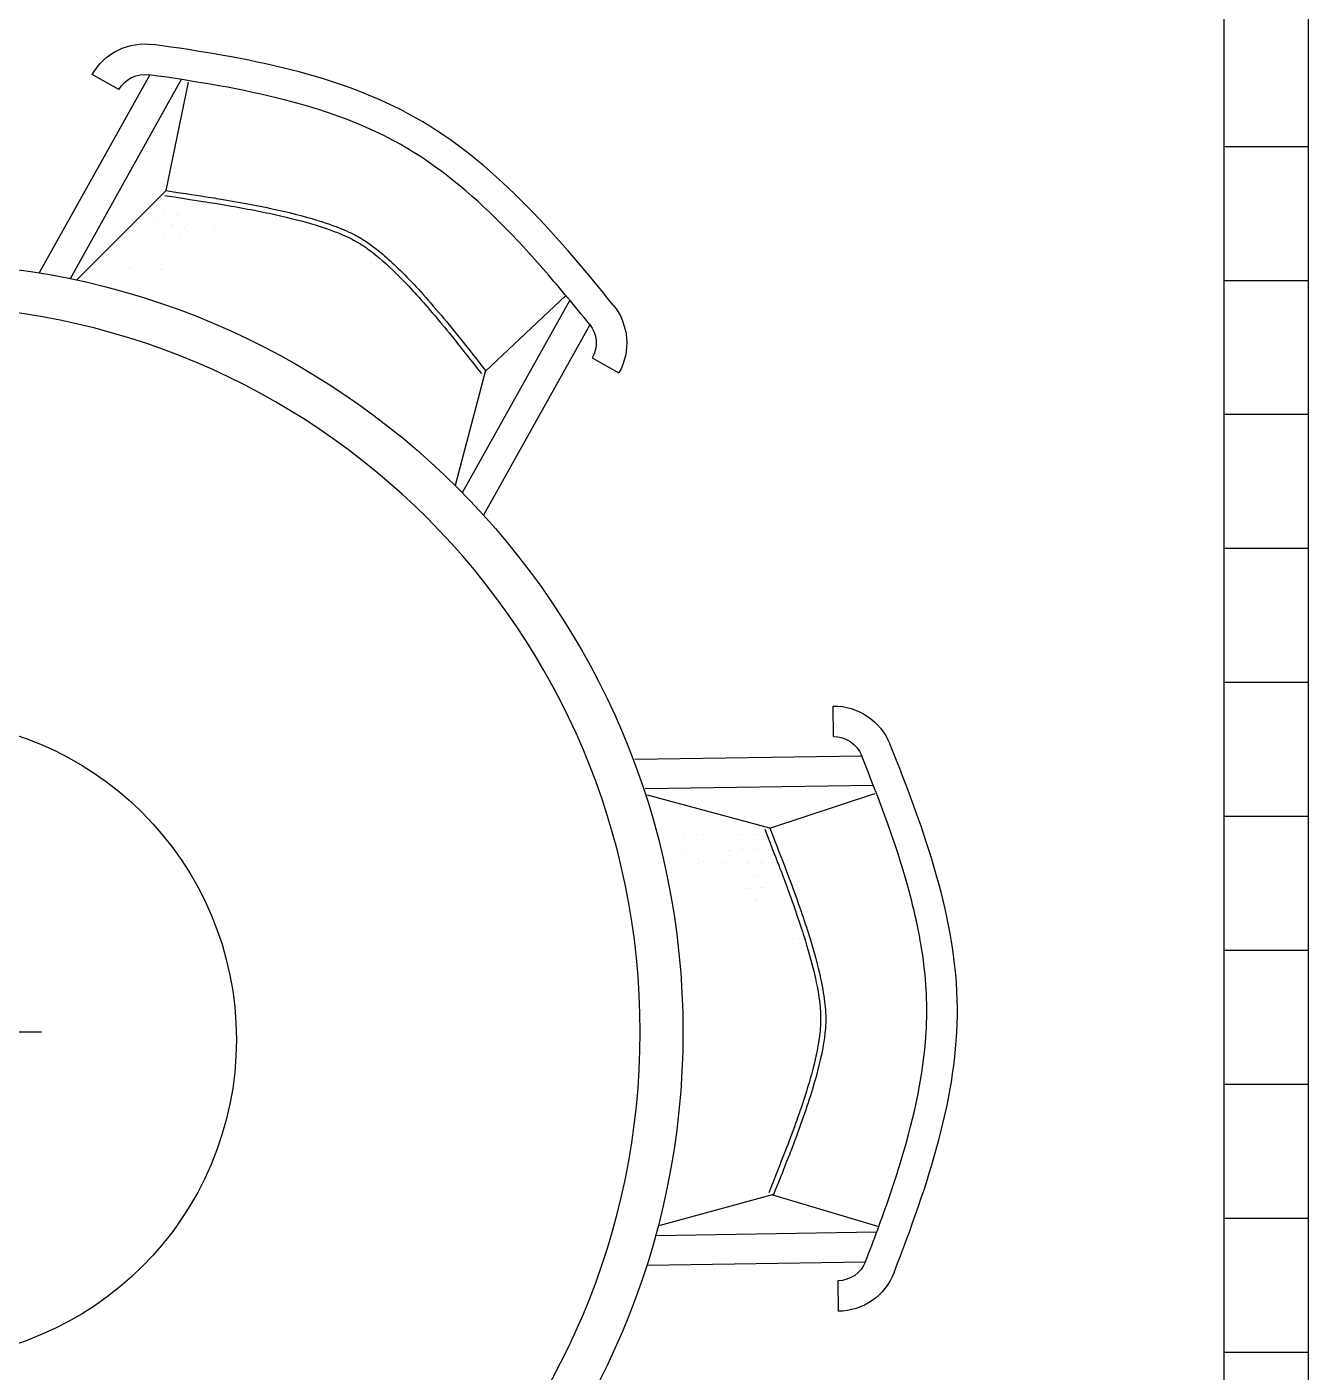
# Model space of a CAD drawing. Extents: x 3694 to 117786, y 20013 to 108631.
# Drawn here: x 69592 to 71110, y 37918 to 39512 of the extents above; entities that cross this region are included whole.
import ezdxf

# ---------------------------------------------------------------- set-up
doc = ezdxf.new("R2010")
doc.units = 0
doc.header["$LTSCALE"] = 1000
doc.header["$MEASUREMENT"] = 0
doc.layers.add('家具', color=253, linetype='Continuous')
doc.layers.add('铺地', color=251, linetype='Continuous')
doc.layers.add('陈设', color=31, linetype='Continuous', lineweight=5)

# ---------------------------------------------------------------- blocks, each defined once
blk = doc.blocks.new('33')
at = {"layer": '家具', "color": 8, "linetype": 'Continuous'}
for p, q in [((-241589.4, 84674.5, 0), (-241589.4, 84674.5, 0)), ((-241556.8, 84546.4, 0), (-241583.3, 84674.9, 0)), ((-241572.6, 84675.3, 0), (-241572.6, 84675.3, 0)), ((-241683.4, 84656.7, 0), (-241683.4, 84656.7, 0)), ((-241666.5, 84657.5, 0), (-241666.5, 84657.5, 0)), ((-241649.6, 84658.3, 0), (-241649.6, 84658.3, 0)), ((-241632.7, 84659, 0), (-241632.7, 84659, 0)), ((-241615.8, 84659.8, 0), (-241615.8, 84659.8, 0)), ((-241599, 84660.5, 0), (-241599, 84660.5, 0)), ((-241582.1, 84661.3, 0), (-241582.1, 84661.3, 0)), ((-241726.7, 84641.3, 0), (-241726.7, 84641.3, 0)), ((-241709.8, 84642, 0), (-241709.8, 84642, 0)), ((-241692.9, 84642.8, 0), (-241692.9, 84642.8, 0)), ((-241676, 84643.5, 0), (-241676, 84643.5, 0)), ((-241659.1, 84644.3, 0), (-241659.1, 84644.3, 0)), ((-241642.2, 84645.1, 0), (-241642.2, 84645.1, 0)), ((-241625.4, 84645.8, 0), (-241625.4, 84645.8, 0)), ((-241608.5, 84646.6, 0), (-241608.5, 84646.6, 0)), ((-241591.6, 84647.3, 0), (-241591.6, 84647.3, 0)), ((-241769.9, 84625.8, 0), (-241769.9, 84625.8, 0)), ((-241753.1, 84626.5, 0), (-241753.1, 84626.5, 0)), ((-241736.2, 84627.3, 0), (-241736.2, 84627.3, 0)), ((-241719.3, 84628.1, 0), (-241719.3, 84628.1, 0)), ((-241702.4, 84628.8, 0), (-241702.4, 84628.8, 0)), ((-241685.5, 84629.6, 0), (-241685.5, 84629.6, 0)), ((-241668.6, 84630.3, 0), (-241668.6, 84630.3, 0)), ((-241651.8, 84631.1, 0), (-241651.8, 84631.1, 0)), ((-241634.9, 84631.9, 0), (-241634.9, 84631.9, 0)), ((-241618, 84632.6, 0), (-241618, 84632.6, 0)), ((-241601.1, 84633.4, 0), (-241601.1, 84633.4, 0)), ((-241584.2, 84634.1, 0), (-241584.2, 84634.1, 0)), ((-241813.2, 84610.3, 0), (-241813.2, 84610.3, 0)), ((-241796.3, 84611.1, 0), (-241796.3, 84611.1, 0)), ((-241779.5, 84611.8, 0), (-241779.5, 84611.8, 0)), ((-241762.6, 84612.6, 0), (-241762.6, 84612.6, 0)), ((-241745.7, 84613.3, 0), (-241745.7, 84613.3, 0)), ((-241728.8, 84614.1, 0), (-241728.8, 84614.1, 0)), ((-241711.9, 84614.9, 0), (-241711.9, 84614.9, 0)), ((-241695.1, 84615.6, 0), (-241695.1, 84615.6, 0)), ((-241678.2, 84616.4, 0), (-241678.2, 84616.4, 0)), ((-241661.3, 84617.1, 0), (-241661.3, 84617.1, 0)), ((-241644.4, 84617.9, 0), (-241644.4, 84617.9, 0)), ((-241610.6, 84619.4, 0), (-241610.6, 84619.4, 0)), ((-241593.8, 84620.2, 0), (-241593.8, 84620.2, 0)), ((-241839.6, 84595.6, 0), (-241839.6, 84595.6, 0)), ((-241822.7, 84596.3, 0), (-241822.7, 84596.3, 0)), ((-241805.9, 84597.1, 0), (-241805.9, 84597.1, 0)), ((-241789, 84597.9, 0), (-241789, 84597.9, 0)), ((-241772.1, 84598.6, 0), (-241772.1, 84598.6, 0)), ((-241755.2, 84599.4, 0), (-241755.2, 84599.4, 0)), ((-241738.3, 84600.1, 0), (-241738.3, 84600.1, 0)), ((-241721.5, 84600.9, 0), (-241721.5, 84600.9, 0)), ((-241635.6, 84602, 0), (-241635.6, 84602, 0)), ((-241615, 84598.8, 0), (-241615, 84598.8, 0)), ((-241598.1, 84599.5, 0), (-241598.1, 84599.5, 0)), ((-241581.2, 84600.3, 0), (-241581.2, 84600.3, 0)), ((-241581.2, 84600.3, 0), (-241581.2, 84600.3, 0)), ((-241866, 84580.9, 0), (-241866, 84580.9, 0)), ((-241849.2, 84581.6, 0), (-241849.2, 84581.6, 0)), ((-241832.3, 84582.4, 0), (-241832.3, 84582.4, 0)), ((-241815.4, 84583.1, 0), (-241815.4, 84583.1, 0)), ((-241798.5, 84583.9, 0), (-241798.5, 84583.9, 0)), ((-241781.6, 84584.7, 0), (-241781.6, 84584.7, 0)), ((-241764.7, 84585.4, 0), (-241764.7, 84585.4, 0)), ((-241671.5, 84573.4, 0), (-241671.5, 84573.4, 0)), ((-241662, 84587.3, 0), (-241662, 84587.3, 0)), ((-241645.1, 84588.1, 0), (-241645.1, 84588.1, 0)), ((-241639.9, 84581.4, 0), (-241639.9, 84581.4, 0)), ((-241607.6, 84585.6, 0), (-241607.6, 84585.6, 0)), ((-241590.7, 84586.3, 0), (-241590.7, 84586.3, 0)), ((-241583.4, 84573.1, 0), (-241583.4, 84573.1, 0)), ((-241583.4, 84573.1, 0), (-241583.4, 84573.1, 0)), ((-241573.8, 84587.1, 0), (-241573.8, 84587.1, 0)), ((-241573.8, 84587.1, 0), (-241573.8, 84587.1, 0)), ((-241566.5, 84573.9, 0), (-241566.5, 84573.9, 0)), ((-241566.5, 84573.9, 0), (-241566.5, 84573.9, 0)), ((-241875.6, 84566.9, 0), (-241875.6, 84566.9, 0)), ((-241858.7, 84567.7, 0), (-241858.7, 84567.7, 0)), ((-241841.8, 84568.4, 0), (-241841.8, 84568.4, 0)), ((-241824.9, 84569.2, 0), (-241824.9, 84569.2, 0)), ((-241808, 84569.9, 0), (-241808, 84569.9, 0)), ((-241791.1, 84570.7, 0), (-241791.1, 84570.7, 0)), ((-241666.3, 84566.7, 0), (-241666.3, 84566.7, 0)), ((-241649.4, 84567.4, 0), (-241649.4, 84567.4, 0)), ((-241632.5, 84568.2, 0), (-241632.5, 84568.2, 0)), ((-241600.2, 84572.4, 0), (-241600.2, 84572.4, 0)), ((-241592.9, 84559.2, 0), (-241592.9, 84559.2, 0)), ((-241592.9, 84559.2, 0), (-241592.9, 84559.2, 0)), ((-241576, 84559.9, 0), (-241576, 84559.9, 0)), ((-241576, 84559.9, 0), (-241576, 84559.9, 0)), ((-241902, 84552.2, 0), (-241902, 84552.2, 0)), ((-241885.1, 84552.9, 0), (-241885.1, 84552.9, 0)), ((-241868.2, 84553.7, 0), (-241868.2, 84553.7, 0)), ((-241851.3, 84554.5, 0), (-241851.3, 84554.5, 0)), ((-241844, 84541.3, 0), (-241844, 84541.3, 0)), ((-241834.4, 84555.2, 0), (-241834.4, 84555.2, 0)), ((-241817.6, 84556, 0), (-241817.6, 84556, 0)), ((-241692.7, 84551.9, 0), (-241692.7, 84551.9, 0)), ((-241675.8, 84552.7, 0), (-241675.8, 84552.7, 0)), ((-241658.9, 84553.5, 0), (-241658.9, 84553.5, 0)), ((-241642, 84554.2, 0), (-241642, 84554.2, 0)), ((-241634.7, 84541, 0), (-241634.7, 84541, 0)), ((-241625.2, 84555, 0), (-241625.2, 84555, 0)), ((-241617.8, 84541.8, 0), (-241617.8, 84541.8, 0)), ((-241585.5, 84546, 0), (-241585.5, 84546, 0)), ((-241585.5, 84546, 0), (-241585.5, 84546, 0)), ((-241568.6, 84546.7, 0), (-241568.6, 84546.7, 0)), ((-241568.6, 84546.7, 0), (-241568.6, 84546.7, 0)), ((-241545.1, 84541.4, 0), (-241545.1, 84541.4, 0)), ((-241911.5, 84538.2, 0), (-241911.5, 84538.2, 0)), ((-241904.1, 84525, 0), (-241904.1, 84525, 0)), ((-241894.6, 84539, 0), (-241894.6, 84539, 0)), ((-241887.2, 84525.8, 0), (-241887.2, 84525.8, 0)), ((-241877.7, 84539.7, 0), (-241877.7, 84539.7, 0)), ((-241870.4, 84526.5, 0), (-241870.4, 84526.5, 0)), ((-241860.8, 84540.5, 0), (-241860.8, 84540.5, 0)), ((-241700.1, 84531.5, 0), (-241700.1, 84531.5, 0)), ((-241694.9, 84524.8, 0), (-241694.9, 84524.8, 0)), ((-241685.3, 84538.7, 0), (-241685.3, 84538.7, 0)), ((-241668.5, 84539.5, 0), (-241668.5, 84539.5, 0)), ((-241651.6, 84540.3, 0), (-241651.6, 84540.3, 0)), ((-241627.3, 84527.8, 0), (-241627.3, 84527.8, 0)), ((-241610.4, 84528.6, 0), (-241610.4, 84528.6, 0)), ((-241595, 84532, 0), (-241595, 84532, 0)), ((-241593.6, 84529.3, 0), (-241593.6, 84529.3, 0)), ((-241578.2, 84532.8, 0), (-241578.2, 84532.8, 0)), ((-241578.2, 84532.8, 0), (-241578.2, 84532.8, 0)), ((-241561.3, 84533.5, 0), (-241561.3, 84533.5, 0)), ((-241561.3, 84533.5, 0), (-241561.3, 84533.5, 0)), ((-241554.6, 84527.4, 0), (-241554.6, 84527.4, 0)), ((-241554.6, 84527.4, 0), (-241554.6, 84527.4, 0)), ((-241553.1, 84524.8, 0), (-241553.1, 84524.8, 0)), ((-241537.7, 84528.2, 0), (-241537.7, 84528.2, 0)), ((-241537.7, 84528.2, 0), (-241537.7, 84528.2, 0)), ((-241947.4, 84509.5, 0), (-241947.4, 84509.5, 0)), ((-241930.5, 84510.3, 0), (-241930.5, 84510.3, 0)), ((-241921, 84524.3, 0), (-241921, 84524.3, 0)), ((-241913.6, 84511.1, 0), (-241913.6, 84511.1, 0)), ((-241896.8, 84511.8, 0), (-241896.8, 84511.8, 0)), ((-241879.9, 84512.6, 0), (-241879.9, 84512.6, 0)), ((-241726.5, 84516.8, 0), (-241726.5, 84516.8, 0)), ((-241692.7, 84518.3, 0), (-241692.7, 84518.3, 0)), ((-241687.5, 84511.6, 0), (-241687.5, 84511.6, 0)), ((-241670.6, 84512.3, 0), (-241670.6, 84512.3, 0)), ((-241653.7, 84513.1, 0), (-241653.7, 84513.1, 0)), ((-241636.9, 84513.9, 0), (-241636.9, 84513.9, 0)), ((-241620, 84514.6, 0), (-241620, 84514.6, 0)), ((-241604.6, 84518, 0), (-241604.6, 84518, 0)), ((-241603.1, 84515.4, 0), (-241603.1, 84515.4, 0)), ((-241587.7, 84518.8, 0), (-241587.7, 84518.8, 0)), ((-241586.2, 84516.1, 0), (-241586.2, 84516.1, 0)), ((-241570.8, 84519.6, 0), (-241570.8, 84519.6, 0)), ((-241570.8, 84519.6, 0), (-241570.8, 84519.6, 0)), ((-241569.3, 84516.9, 0), (-241569.3, 84516.9, 0)), ((-241553.9, 84520.3, 0), (-241553.9, 84520.3, 0)), ((-241553.9, 84520.3, 0), (-241553.9, 84520.3, 0)), ((-241547.2, 84514.2, 0), (-241547.2, 84514.2, 0)), ((-241547.2, 84514.2, 0), (-241547.2, 84514.2, 0)), ((-241545.7, 84511.6, 0), (-241545.7, 84511.6, 0)), ((-241529.3, 84515, 0), (-241529.3, 84515, 0)), ((-241529.3, 84515, 0), (-241529.3, 84515, 0)), ((-241527.9, 84512.4, 0), (-241527.9, 84512.4, 0)), ((-241956.9, 84495.6, 0), (-241956.9, 84495.6, 0)), ((-241940, 84496.3, 0), (-241940, 84496.3, 0)), ((-241923.2, 84497.1, 0), (-241923.2, 84497.1, 0)), ((-241906.3, 84497.9, 0), (-241906.3, 84497.9, 0)), ((-241752.9, 84502, 0), (-241752.9, 84502, 0)), ((-241736, 84502.8, 0), (-241736, 84502.8, 0)), ((-241719.1, 84503.6, 0), (-241719.1, 84503.6, 0)), ((-241702.2, 84504.3, 0), (-241702.2, 84504.3, 0)), ((-241685.3, 84505.1, 0), (-241685.3, 84505.1, 0)), ((-241663.3, 84499.1, 0), (-241663.3, 84499.1, 0)), ((-241646.4, 84499.9, 0), (-241646.4, 84499.9, 0)), ((-241629.5, 84500.7, 0), (-241629.5, 84500.7, 0)), ((-241614.1, 84504.1, 0), (-241614.1, 84504.1, 0)), ((-241612.6, 84501.4, 0), (-241612.6, 84501.4, 0)), ((-241597.2, 84504.8, 0), (-241597.2, 84504.8, 0)), ((-241595.7, 84502.2, 0), (-241595.7, 84502.2, 0)), ((-241580.3, 84505.6, 0), (-241580.3, 84505.6, 0)), ((-241578.8, 84502.9, 0), (-241578.8, 84502.9, 0)), ((-241563.4, 84506.4, 0), (-241563.4, 84506.4, 0)), ((-241563.4, 84506.4, 0), (-241563.4, 84506.4, 0)), ((-241562, 84503.7, 0), (-241562, 84503.7, 0)), ((-241556.1, 84493.1, 0), (-241556.1, 84493.1, 0)), ((-241556.1, 84493.1, 0), (-241556.1, 84493.1, 0)), ((-241539.9, 84501, 0), (-241539.9, 84501, 0)), ((-241539.9, 84501, 0), (-241539.9, 84501, 0)), ((-241538.4, 84498.4, 0), (-241538.4, 84498.4, 0)), ((-241522, 84501.8, 0), (-241522, 84501.8, 0)), ((-241522, 84501.8, 0), (-241522, 84501.8, 0)), ((-241520.5, 84499.2, 0), (-241520.5, 84499.2, 0)), ((-241966.5, 84481.6, 0), (-241966.5, 84481.6, 0)), ((-241949.6, 84482.4, 0), (-241949.6, 84482.4, 0)), ((-241932.7, 84483.1, 0), (-241932.7, 84483.1, 0)), ((-241915.8, 84483.9, 0), (-241915.8, 84483.9, 0)), ((-241779.3, 84487.3, 0), (-241779.3, 84487.3, 0)), ((-241762.4, 84488.1, 0), (-241762.4, 84488.1, 0)), ((-241745.5, 84488.8, 0), (-241745.5, 84488.8, 0)), ((-241728.6, 84489.6, 0), (-241728.6, 84489.6, 0)), ((-241711.7, 84490.3, 0), (-241711.7, 84490.3, 0)), ((-241704.4, 84477.1, 0), (-241704.4, 84477.1, 0)), ((-241694.9, 84491.1, 0), (-241694.9, 84491.1, 0)), ((-241687.5, 84477.9, 0), (-241687.5, 84477.9, 0)), ((-241678, 84491.9, 0), (-241678, 84491.9, 0)), ((-241670.6, 84478.7, 0), (-241670.6, 84478.7, 0)), ((-241655.9, 84485.9, 0), (-241655.9, 84485.9, 0)), ((-241639, 84486.7, 0), (-241639, 84486.7, 0)), ((-241623.6, 84490.1, 0), (-241623.6, 84490.1, 0)), ((-241622.1, 84487.5, 0), (-241622.1, 84487.5, 0)), ((-241606.7, 84490.9, 0), (-241606.7, 84490.9, 0)), ((-241605.3, 84488.2, 0), (-241605.3, 84488.2, 0)), ((-241588.4, 84489, 0), (-241588.4, 84489, 0)), ((-241573, 84492.4, 0), (-241573, 84492.4, 0)), ((-241571.5, 84489.7, 0), (-241571.5, 84489.7, 0)), ((-241565.6, 84479.2, 0), (-241565.6, 84479.2, 0)), ((-241554.6, 84490.5, 0), (-241554.6, 84490.5, 0)), ((-241548.7, 84479.9, 0), (-241548.7, 84479.9, 0)), ((-241548.7, 84479.9, 0), (-241548.7, 84479.9, 0)), ((-241532.5, 84487.8, 0), (-241532.5, 84487.8, 0)), ((-241532.5, 84487.8, 0), (-241532.5, 84487.8, 0)), ((-241514.6, 84488.6, 0), (-241514.6, 84488.6, 0)), ((-241514.6, 84488.6, 0), (-241514.6, 84488.6, 0)), ((-241976, 84467.7, 0), (-241976, 84467.7, 0)), ((-241959.1, 84468.4, 0), (-241959.1, 84468.4, 0)), ((-241942.2, 84469.2, 0), (-241942.2, 84469.2, 0)), ((-241925.3, 84469.9, 0), (-241925.3, 84469.9, 0)), ((-241805.7, 84472.6, 0), (-241805.7, 84472.6, 0)), ((-241788.8, 84473.4, 0), (-241788.8, 84473.4, 0)), ((-241771.9, 84474.1, 0), (-241771.9, 84474.1, 0)), ((-241755, 84474.9, 0), (-241755, 84474.9, 0)), ((-241747.7, 84461.7, 0), (-241747.7, 84461.7, 0)), ((-241738.1, 84475.6, 0), (-241738.1, 84475.6, 0)), ((-241730.8, 84462.4, 0), (-241730.8, 84462.4, 0)), ((-241721.3, 84476.4, 0), (-241721.3, 84476.4, 0)), ((-241713.9, 84463.2, 0), (-241713.9, 84463.2, 0)), ((-241697, 84463.9, 0), (-241697, 84463.9, 0)), ((-241680.1, 84464.7, 0), (-241680.1, 84464.7, 0)), ((-241665.4, 84472, 0), (-241665.4, 84472, 0)), ((-241648.5, 84472.7, 0), (-241648.5, 84472.7, 0)), ((-241631.7, 84473.5, 0), (-241631.7, 84473.5, 0)), ((-241614.8, 84474.3, 0), (-241614.8, 84474.3, 0)), ((-241607.4, 84461.1, 0), (-241607.4, 84461.1, 0)), ((-241597.9, 84475, 0), (-241597.9, 84475, 0)), ((-241590.5, 84461.8, 0), (-241590.5, 84461.8, 0)), ((-241581, 84475.8, 0), (-241581, 84475.8, 0)), ((-241564.1, 84476.5, 0), (-241564.1, 84476.5, 0)), ((-241558.3, 84466, 0), (-241558.3, 84466, 0)), ((-241541.4, 84466.7, 0), (-241541.4, 84466.7, 0)), ((-241541.4, 84466.7, 0), (-241541.4, 84466.7, 0)), ((-241525.2, 84474.6, 0), (-241525.2, 84474.6, 0)), ((-241525.2, 84474.6, 0), (-241525.2, 84474.6, 0)), ((-241519.4, 84467.5, 0), (-241519.4, 84467.5, 0)), ((-241507.3, 84475.4, 0), (-241507.3, 84475.4, 0)), ((-241507.3, 84475.4, 0), (-241507.3, 84475.4, 0)), ((-241501.5, 84468.3, 0), (-241501.5, 84468.3, 0)), ((-241490.1, 84471.3, 0), (-241490.1, 84471.3, 0)), ((-241490.1, 84471.3, 0), (-241490.1, 84471.3, 0)), ((-242002.4, 84452.9, 0), (-242002.4, 84452.9, 0)), ((-241985.5, 84453.7, 0), (-241985.5, 84453.7, 0)), ((-241968.6, 84454.5, 0), (-241968.6, 84454.5, 0)), ((-241951.7, 84455.2, 0), (-241951.7, 84455.2, 0)), ((-241815.2, 84458.6, 0), (-241815.2, 84458.6, 0)), ((-241807.8, 84445.4, 0), (-241807.8, 84445.4, 0)), ((-241798.3, 84459.4, 0), (-241798.3, 84459.4, 0)), ((-241791, 84446.2, 0), (-241791, 84446.2, 0)), ((-241781.4, 84460.2, 0), (-241781.4, 84460.2, 0)), ((-241774.1, 84446.9, 0), (-241774.1, 84446.9, 0)), ((-241764.6, 84460.9, 0), (-241764.6, 84460.9, 0)), ((-241757.2, 84447.7, 0), (-241757.2, 84447.7, 0)), ((-241740.3, 84448.5, 0), (-241740.3, 84448.5, 0)), ((-241723.4, 84449.2, 0), (-241723.4, 84449.2, 0)), ((-241706.5, 84450, 0), (-241706.5, 84450, 0)), ((-241689.7, 84450.7, 0), (-241689.7, 84450.7, 0)), ((-241672.8, 84451.5, 0), (-241672.8, 84451.5, 0)), ((-241658.1, 84458.8, 0), (-241658.1, 84458.8, 0)), ((-241650.7, 84445.6, 0), (-241650.7, 84445.6, 0)), ((-241641.2, 84459.5, 0), (-241641.2, 84459.5, 0)), ((-241633.8, 84446.3, 0), (-241633.8, 84446.3, 0)), ((-241624.3, 84460.3, 0), (-241624.3, 84460.3, 0)), ((-241616.9, 84447.1, 0), (-241616.9, 84447.1, 0)), ((-241552.5, 84458.9, 0), (-241552.5, 84458.9, 0)), ((-241550.9, 84452.8, 0), (-241550.9, 84452.8, 0)), ((-241545.1, 84445.7, 0), (-241545.1, 84445.7, 0)), ((-241535.6, 84459.6, 0), (-241535.6, 84459.6, 0)), ((-241531.8, 84447, 0), (-241531.8, 84447, 0)), ((-241528.2, 84446.4, 0), (-241528.2, 84446.4, 0)), ((-241515.6, 84454.9, 0), (-241515.6, 84454.9, 0)), ((-241512, 84454.3, 0), (-241512, 84454.3, 0)), ((-242011.9, 84439, 0), (-242011.9, 84439, 0)), ((-241995, 84439.7, 0), (-241995, 84439.7, 0)), ((-241978.1, 84440.5, 0), (-241978.1, 84440.5, 0)), ((-241961.3, 84441.3, 0), (-241961.3, 84441.3, 0)), ((-241834.2, 84430.7, 0), (-241834.2, 84430.7, 0)), ((-241824.7, 84444.7, 0), (-241824.7, 84444.7, 0)), ((-241817.4, 84431.5, 0), (-241817.4, 84431.5, 0)), ((-241800.5, 84432.2, 0), (-241800.5, 84432.2, 0)), ((-241783.6, 84433, 0), (-241783.6, 84433, 0)), ((-241766.7, 84433.7, 0), (-241766.7, 84433.7, 0)), ((-241749.8, 84434.5, 0), (-241749.8, 84434.5, 0)), ((-241732.9, 84435.3, 0), (-241732.9, 84435.3, 0)), ((-241716.1, 84436, 0), (-241716.1, 84436, 0)), ((-241699.2, 84436.8, 0), (-241699.2, 84436.8, 0)), ((-241682.3, 84437.5, 0), (-241682.3, 84437.5, 0)), ((-241665.4, 84438.3, 0), (-241665.4, 84438.3, 0)), ((-241643.3, 84432.4, 0), (-241643.3, 84432.4, 0)), ((-241605.3, 84429.4, 0), (-241605.3, 84429.4, 0)), ((-241588.4, 84430.2, 0), (-241588.4, 84430.2, 0)), ((-241578.9, 84444.1, 0), (-241578.9, 84444.1, 0)), ((-241571.5, 84430.9, 0), (-241571.5, 84430.9, 0)), ((-241562, 84444.9, 0), (-241562, 84444.9, 0)), ((-241554.6, 84431.7, 0), (-241554.6, 84431.7, 0)), ((-241934.8, 84332.1, 0), (-242030.2, 84422.2, 0)), ((-242021.4, 84425, 0), (-242021.4, 84425, 0)), ((-242004.5, 84425.8, 0), (-242004.5, 84425.8, 0)), ((-241987.7, 84426.5, 0), (-241987.7, 84426.5, 0)), ((-241980.3, 84413.3, 0), (-241980.3, 84413.3, 0)), ((-241970.8, 84427.3, 0), (-241970.8, 84427.3, 0)), ((-241963.4, 84414.1, 0), (-241963.4, 84414.1, 0)), ((-241860.6, 84416, 0), (-241860.6, 84416, 0)), ((-241843.8, 84416.8, 0), (-241843.8, 84416.8, 0)), ((-241826.9, 84417.5, 0), (-241826.9, 84417.5, 0)), ((-241810, 84418.3, 0), (-241810, 84418.3, 0)), ((-241793.1, 84419, 0), (-241793.1, 84419, 0)), ((-241776.2, 84419.8, 0), (-241776.2, 84419.8, 0)), ((-241759.4, 84420.5, 0), (-241759.4, 84420.5, 0)), ((-241742.5, 84421.3, 0), (-241742.5, 84421.3, 0)), ((-241725.6, 84422.1, 0), (-241725.6, 84422.1, 0)), ((-241708.7, 84422.8, 0), (-241708.7, 84422.8, 0)), ((-242014.1, 84411.8, 0), (-242014.1, 84411.8, 0)), ((-242006.7, 84398.6, 0), (-242006.7, 84398.6, 0)), ((-241997.2, 84412.6, 0), (-241997.2, 84412.6, 0)), ((-241989.8, 84399.4, 0), (-241989.8, 84399.4, 0)), ((-241972.9, 84400.1, 0), (-241972.9, 84400.1, 0)), ((-241956.1, 84400.9, 0), (-241956.1, 84400.9, 0)), ((-241870.2, 84402, 0), (-241870.2, 84402, 0)), ((-241853.3, 84402.8, 0), (-241853.3, 84402.8, 0)), ((-241836.4, 84403.5, 0), (-241836.4, 84403.5, 0)), ((-241819.5, 84404.3, 0), (-241819.5, 84404.3, 0)), ((-241802.6, 84405.1, 0), (-241802.6, 84405.1, 0)), ((-241785.8, 84405.8, 0), (-241785.8, 84405.8, 0)), ((-241982.5, 84386.2, 0), (-241982.5, 84386.2, 0)), ((-241965.6, 84386.9, 0), (-241965.6, 84386.9, 0)), ((-241948.7, 84387.7, 0), (-241948.7, 84387.7, 0)), ((-241862.8, 84388.8, 0), (-241862.8, 84388.8, 0)), ((-241845.9, 84389.6, 0), (-241845.9, 84389.6, 0)), ((-241829, 84390.3, 0), (-241829, 84390.3, 0)), ((-241975.1, 84373, 0), (-241975.1, 84373, 0)), ((-241958.2, 84373.7, 0), (-241958.2, 84373.7, 0)), ((-241941.3, 84374.5, 0), (-241941.3, 84374.5, 0)), ((-241872.3, 84374.9, 0), (-241872.3, 84374.9, 0)), ((-241967.7, 84359.8, 0), (-241967.7, 84359.8, 0)), ((-241950.9, 84360.5, 0), (-241950.9, 84360.5, 0)), ((-241934, 84361.3, 0), (-241934, 84361.3, 0)), ((-241898.7, 84360.2, 0), (-241898.7, 84360.2, 0)), ((-241938.3, 84340.6, 0), (-241938.3, 84340.6, 0)), ((-241930.9, 84327.4, 0), (-241930.9, 84327.4, 0)), ((-242399.3, 83826.5, 0), (-242399.3, 83826.5, 0)), ((-242384.1, 83826.3, 0), (-242384.1, 83826.3, 0)), ((-242271.9, 83790.8, 0), (-242126.9, 83829.9, 0)), ((-242391.9, 83811.3, 0), (-242391.9, 83811.3, 0)), ((-242376.8, 83811.1, 0), (-242376.8, 83811.1, 0)), ((-242361.7, 83810.8, 0), (-242361.7, 83810.8, 0)), ((-242173.6, 83811, 0), (-242173.6, 83811, 0)), ((-242173.6, 83811, 0), (-242173.6, 83811, 0)), ((-242399.7, 83796.3, 0), (-242399.7, 83796.3, 0)), ((-242384.6, 83796.1, 0), (-242384.6, 83796.1, 0)), ((-242369.5, 83795.8, 0), (-242369.5, 83795.8, 0)), ((-242354.4, 83795.6, 0), (-242354.4, 83795.6, 0)), ((-242330.9, 83796.5, 0), (-242330.9, 83796.5, 0)), ((-242330.9, 83796.5, 0), (-242330.9, 83796.5, 0)), ((-242315.8, 83796.3, 0), (-242315.8, 83796.3, 0)), ((-242315.8, 83796.3, 0), (-242315.8, 83796.3, 0)), ((-242300.6, 83796.1, 0), (-242300.6, 83796.1, 0)), ((-242300.6, 83796.1, 0), (-242300.6, 83796.1, 0)), ((-242261.8, 83798.4, 0), (-242261.8, 83798.4, 0)), ((-242246.7, 83798.2, 0), (-242246.7, 83798.2, 0)), ((-242246.7, 83798.2, 0), (-242246.7, 83798.2, 0)), ((-242231.1, 83798.8, 0), (-242231.1, 83798.8, 0)), ((-242231.1, 83798.8, 0), (-242231.1, 83798.8, 0)), ((-242228.1, 83798.8, 0), (-242228.1, 83798.8, 0)), ((-242216, 83798.6, 0), (-242216, 83798.6, 0)), ((-242216, 83798.6, 0), (-242216, 83798.6, 0)), ((-242213, 83798.6, 0), (-242213, 83798.6, 0)), ((-242200.9, 83798.4, 0), (-242200.9, 83798.4, 0)), ((-242200.9, 83798.4, 0), (-242200.9, 83798.4, 0)), ((-242185.8, 83798.2, 0), (-242185.8, 83798.2, 0)), ((-242185.8, 83798.2, 0), (-242185.8, 83798.2, 0)), ((-242176.7, 83799.6, 0), (-242176.7, 83799.6, 0)), ((-242407.5, 83781.3, 0), (-242407.5, 83781.3, 0)), ((-242392.4, 83781.1, 0), (-242392.4, 83781.1, 0)), ((-242377.3, 83780.8, 0), (-242377.3, 83780.8, 0)), ((-242362.2, 83780.6, 0), (-242362.2, 83780.6, 0)), ((-242338.7, 83781.5, 0), (-242338.7, 83781.5, 0)), ((-242323.5, 83781.3, 0), (-242323.5, 83781.3, 0)), ((-242308.4, 83781.1, 0), (-242308.4, 83781.1, 0)), ((-242308.4, 83781.1, 0), (-242308.4, 83781.1, 0)), ((-242293.3, 83780.9, 0), (-242293.3, 83780.9, 0)), ((-242293.3, 83780.9, 0), (-242293.3, 83780.9, 0)), ((-242278.2, 83780.6, 0), (-242278.2, 83780.6, 0)), ((-242278.2, 83780.6, 0), (-242278.2, 83780.6, 0)), ((-242263.1, 83780.4, 0), (-242263.1, 83780.4, 0)), ((-242263.1, 83780.4, 0), (-242263.1, 83780.4, 0)), ((-242254.5, 83783.2, 0), (-242254.5, 83783.2, 0)), ((-242254.5, 83783.2, 0), (-242254.5, 83783.2, 0)), ((-242251.4, 83783.1, 0), (-242251.4, 83783.1, 0)), ((-242248, 83780.2, 0), (-242248, 83780.2, 0)), ((-242248, 83780.2, 0), (-242248, 83780.2, 0)), ((-242239.4, 83782.9, 0), (-242239.4, 83782.9, 0)), ((-242239.4, 83782.9, 0), (-242239.4, 83782.9, 0)), ((-242236.3, 83782.9, 0), (-242236.3, 83782.9, 0)), ((-242224.3, 83782.7, 0), (-242224.3, 83782.7, 0)), ((-242224.3, 83782.7, 0), (-242224.3, 83782.7, 0)), ((-242221.2, 83782.7, 0), (-242221.2, 83782.7, 0)), ((-242209.1, 83782.5, 0), (-242209.1, 83782.5, 0)), ((-242209.1, 83782.5, 0), (-242209.1, 83782.5, 0)), ((-242194, 83782.3, 0), (-242194, 83782.3, 0)), ((-242194, 83782.3, 0), (-242194, 83782.3, 0)), ((-242185, 83783.7, 0), (-242185, 83783.7, 0)), ((-242172.2, 83780.7, 0), (-242172.2, 83780.7, 0)), ((-242169.8, 83783.5, 0), (-242169.8, 83783.5, 0)), ((-242415.3, 83766.3, 0), (-242415.3, 83766.3, 0)), ((-242400.2, 83766.1, 0), (-242400.2, 83766.1, 0)), ((-242385.1, 83765.8, 0), (-242385.1, 83765.8, 0)), ((-242346.4, 83766.5, 0), (-242346.4, 83766.5, 0)), ((-242331.3, 83766.3, 0), (-242331.3, 83766.3, 0)), ((-242316.2, 83766.1, 0), (-242316.2, 83766.1, 0)), ((-242301.1, 83765.9, 0), (-242301.1, 83765.9, 0)), ((-242301.1, 83765.9, 0), (-242301.1, 83765.9, 0)), ((-242286, 83765.6, 0), (-242286, 83765.6, 0)), ((-242286, 83765.6, 0), (-242286, 83765.6, 0)), ((-242270.9, 83765.4, 0), (-242270.9, 83765.4, 0)), ((-242270.9, 83765.4, 0), (-242270.9, 83765.4, 0)), ((-242255.8, 83765.2, 0), (-242255.8, 83765.2, 0)), ((-242255.8, 83765.2, 0), (-242255.8, 83765.2, 0)), ((-242252.7, 83765.1, 0), (-242252.7, 83765.1, 0)), ((-242240.6, 83765, 0), (-242240.6, 83765, 0)), ((-242240.6, 83765, 0), (-242240.6, 83765, 0)), ((-242237.6, 83764.9, 0), (-242237.6, 83764.9, 0)), ((-242225.5, 83764.7, 0), (-242225.5, 83764.7, 0)), ((-242225.5, 83764.7, 0), (-242225.5, 83764.7, 0)), ((-242222.5, 83764.7, 0), (-242222.5, 83764.7, 0)), ((-242210.4, 83764.5, 0), (-242210.4, 83764.5, 0)), ((-242210.4, 83764.5, 0), (-242210.4, 83764.5, 0)), ((-242195.3, 83764.3, 0), (-242195.3, 83764.3, 0)), ((-242195.3, 83764.3, 0), (-242195.3, 83764.3, 0)), ((-242186.2, 83765.7, 0), (-242186.2, 83765.7, 0)), ((-242173.5, 83762.7, 0), (-242173.5, 83762.7, 0)), ((-242171.1, 83765.5, 0), (-242171.1, 83765.5, 0)), ((-242423.1, 83751.3, 0), (-242423.1, 83751.3, 0)), ((-242408, 83751.1, 0), (-242408, 83751.1, 0)), ((-242392.8, 83750.8, 0), (-242392.8, 83750.8, 0)), ((-242377.7, 83750.6, 0), (-242377.7, 83750.6, 0)), ((-242359.6, 83750.3, 0), (-242359.6, 83750.3, 0)), ((-242278.7, 83750.4, 0), (-242278.7, 83750.4, 0)), ((-242275.6, 83750.4, 0), (-242275.6, 83750.4, 0)), ((-242263.5, 83750.2, 0), (-242263.5, 83750.2, 0)), ((-242260.5, 83750.1, 0), (-242260.5, 83750.1, 0)), ((-242248.4, 83750, 0), (-242248.4, 83750, 0)), ((-242245.4, 83749.9, 0), (-242245.4, 83749.9, 0)), ((-242233.3, 83749.7, 0), (-242233.3, 83749.7, 0)), ((-242230.3, 83749.7, 0), (-242230.3, 83749.7, 0)), ((-242218.2, 83749.5, 0), (-242218.2, 83749.5, 0)), ((-242215.2, 83749.5, 0), (-242215.2, 83749.5, 0)), ((-242203.1, 83749.3, 0), (-242203.1, 83749.3, 0)), ((-242194, 83750.7, 0), (-242194, 83750.7, 0)), ((-242188, 83749, 0), (-242188, 83749, 0)), ((-242178.9, 83750.5, 0), (-242178.9, 83750.5, 0)), ((-242430.8, 83736.3, 0), (-242430.8, 83736.3, 0)), ((-242415.7, 83736.1, 0), (-242415.7, 83736.1, 0)), ((-242400.6, 83735.8, 0), (-242400.6, 83735.8, 0)), ((-242385.5, 83735.6, 0), (-242385.5, 83735.6, 0)), ((-242352.2, 83735.1, 0), (-242352.2, 83735.1, 0)), ((-242343.8, 83736.3, 0), (-242343.8, 83736.3, 0)), ((-242328.7, 83736, 0), (-242328.7, 83736, 0)), ((-242313.6, 83735.8, 0), (-242313.6, 83735.8, 0)), ((-242298.5, 83735.6, 0), (-242298.5, 83735.6, 0)), ((-242283.4, 83735.4, 0), (-242283.4, 83735.4, 0)), ((-242271.3, 83735.2, 0), (-242271.3, 83735.2, 0)), ((-242268.3, 83735.1, 0), (-242268.3, 83735.1, 0)), ((-242256.2, 83735, 0), (-242256.2, 83735, 0)), ((-242253.2, 83734.9, 0), (-242253.2, 83734.9, 0)), ((-242238.1, 83734.7, 0), (-242238.1, 83734.7, 0)), ((-242222.9, 83734.5, 0), (-242222.9, 83734.5, 0)), ((-242186.7, 83735.5, 0), (-242186.7, 83735.5, 0)), ((-242171.6, 83735.3, 0), (-242171.6, 83735.3, 0)), ((-242423.5, 83721.1, 0), (-242423.5, 83721.1, 0)), ((-242408.4, 83720.8, 0), (-242408.4, 83720.8, 0)), ((-242393.3, 83720.6, 0), (-242393.3, 83720.6, 0)), ((-242360, 83720.1, 0), (-242360, 83720.1, 0)), ((-242336.5, 83721, 0), (-242336.5, 83721, 0)), ((-242321.4, 83720.8, 0), (-242321.4, 83720.8, 0)), ((-242306.3, 83720.6, 0), (-242306.3, 83720.6, 0)), ((-242291.2, 83720.4, 0), (-242291.2, 83720.4, 0)), ((-242276.1, 83720.1, 0), (-242276.1, 83720.1, 0)), ((-242264, 83720, 0), (-242264, 83720, 0)), ((-242261, 83719.9, 0), (-242261, 83719.9, 0)), ((-242248.9, 83719.7, 0), (-242248.9, 83719.7, 0)), ((-242245.8, 83719.7, 0), (-242245.8, 83719.7, 0)), ((-242230.7, 83719.5, 0), (-242230.7, 83719.5, 0)), ((-242215.6, 83719.2, 0), (-242215.6, 83719.2, 0)), ((-242194.5, 83720.5, 0), (-242194.5, 83720.5, 0)), ((-242179.4, 83720.3, 0), (-242179.4, 83720.3, 0)), ((-242431.3, 83706.1, 0), (-242431.3, 83706.1, 0)), ((-242416.2, 83705.8, 0), (-242416.2, 83705.8, 0)), ((-242401.1, 83705.6, 0), (-242401.1, 83705.6, 0)), ((-242352.7, 83704.9, 0), (-242352.7, 83704.9, 0)), ((-242344.3, 83706, 0), (-242344.3, 83706, 0)), ((-242329.2, 83705.8, 0), (-242329.2, 83705.8, 0)), ((-242314.1, 83705.6, 0), (-242314.1, 83705.6, 0)), ((-242283.8, 83705.1, 0), (-242283.8, 83705.1, 0)), ((-242268.7, 83704.9, 0), (-242268.7, 83704.9, 0)), ((-242256.7, 83704.7, 0), (-242256.7, 83704.7, 0)), ((-242253.6, 83704.7, 0), (-242253.6, 83704.7, 0)), ((-242238.5, 83704.5, 0), (-242238.5, 83704.5, 0)), ((-242223.4, 83704.2, 0), (-242223.4, 83704.2, 0)), ((-242187.1, 83705.3, 0), (-242187.1, 83705.3, 0)), ((-242439.1, 83691.1, 0), (-242439.1, 83691.1, 0)), ((-242424, 83690.8, 0), (-242424, 83690.8, 0)), ((-242408.9, 83690.6, 0), (-242408.9, 83690.6, 0)), ((-242337, 83690.8, 0), (-242337, 83690.8, 0)), ((-242321.9, 83690.6, 0), (-242321.9, 83690.6, 0)), ((-242291.6, 83690.1, 0), (-242291.6, 83690.1, 0)), ((-242276.5, 83689.9, 0), (-242276.5, 83689.9, 0)), ((-242261.4, 83689.7, 0), (-242261.4, 83689.7, 0)), ((-242246.3, 83689.5, 0), (-242246.3, 83689.5, 0)), ((-242231.2, 83689.2, 0), (-242231.2, 83689.2, 0)), ((-242216.1, 83689, 0), (-242216.1, 83689, 0)), ((-242194.9, 83690.3, 0), (-242194.9, 83690.3, 0)), ((-242431.8, 83675.8, 0), (-242431.8, 83675.8, 0)), ((-242416.6, 83675.6, 0), (-242416.6, 83675.6, 0)), ((-242401.5, 83675.4, 0), (-242401.5, 83675.4, 0)), ((-242344.8, 83675.8, 0), (-242344.8, 83675.8, 0)), ((-242329.6, 83675.6, 0), (-242329.6, 83675.6, 0)), ((-242299.4, 83675.1, 0), (-242299.4, 83675.1, 0)), ((-242284.3, 83674.9, 0), (-242284.3, 83674.9, 0)), ((-242269.2, 83674.7, 0), (-242269.2, 83674.7, 0)), ((-242254.1, 83674.5, 0), (-242254.1, 83674.5, 0)), ((-242239, 83674.2, 0), (-242239, 83674.2, 0)), ((-242223.9, 83674, 0), (-242223.9, 83674, 0)), ((-242439.5, 83660.8, 0), (-242439.5, 83660.8, 0)), ((-242424.4, 83660.6, 0), (-242424.4, 83660.6, 0)), ((-242409.3, 83660.4, 0), (-242409.3, 83660.4, 0)), ((-242330.7, 83659.2, 0), (-242330.7, 83659.2, 0)), ((-242322.3, 83660.4, 0), (-242322.3, 83660.4, 0)), ((-242315.6, 83659, 0), (-242315.6, 83659, 0)), ((-242307.2, 83660.1, 0), (-242307.2, 83660.1, 0)), ((-242300.5, 83658.8, 0), (-242300.5, 83658.8, 0)), ((-242285.4, 83658.5, 0), (-242285.4, 83658.5, 0)), ((-242270.3, 83658.3, 0), (-242270.3, 83658.3, 0)), ((-242261.9, 83659.5, 0), (-242261.9, 83659.5, 0)), ((-242246.7, 83659.2, 0), (-242246.7, 83659.2, 0)), ((-242231.6, 83659, 0), (-242231.6, 83659, 0)), ((-242216.5, 83658.8, 0), (-242216.5, 83658.8, 0)), ((-242447.3, 83645.8, 0), (-242447.3, 83645.8, 0)), ((-242432.2, 83645.6, 0), (-242432.2, 83645.6, 0)), ((-242417.1, 83645.4, 0), (-242417.1, 83645.4, 0)), ((-242308.3, 83643.8, 0), (-242308.3, 83643.8, 0)), ((-242293.1, 83643.5, 0), (-242293.1, 83643.5, 0)), ((-242278, 83643.3, 0), (-242278, 83643.3, 0)), ((-242262.9, 83643.1, 0), (-242262.9, 83643.1, 0)), ((-242247.8, 83642.8, 0), (-242247.8, 83642.8, 0)), ((-242232.7, 83642.6, 0), (-242232.7, 83642.6, 0)), ((-242440, 83630.6, 0), (-242440, 83630.6, 0)), ((-242424.9, 83630.4, 0), (-242424.9, 83630.4, 0)), ((-242409.8, 83630.2, 0), (-242409.8, 83630.2, 0)), ((-242331.2, 83629, 0), (-242331.2, 83629, 0)), ((-242316, 83628.8, 0), (-242316, 83628.8, 0)), ((-242300.9, 83628.5, 0), (-242300.9, 83628.5, 0)), ((-242285.8, 83628.3, 0), (-242285.8, 83628.3, 0)), ((-242270.7, 83628.1, 0), (-242270.7, 83628.1, 0)), ((-242255.6, 83627.8, 0), (-242255.6, 83627.8, 0)), ((-242240.5, 83627.6, 0), (-242240.5, 83627.6, 0)), ((-242455.6, 83600.6, 0), (-242455.6, 83600.6, 0)), ((-242447.8, 83615.6, 0), (-242447.8, 83615.6, 0)), ((-242440.5, 83600.4, 0), (-242440.5, 83600.4, 0)), ((-242432.7, 83615.4, 0), (-242432.7, 83615.4, 0)), ((-242425.3, 83600.2, 0), (-242425.3, 83600.2, 0)), ((-242417.6, 83615.2, 0), (-242417.6, 83615.2, 0)), ((-242323.8, 83613.8, 0), (-242323.8, 83613.8, 0)), ((-242308.7, 83613.5, 0), (-242308.7, 83613.5, 0)), ((-242293.6, 83613.3, 0), (-242293.6, 83613.3, 0)), ((-242278.5, 83613.1, 0), (-242278.5, 83613.1, 0)), ((-242263.4, 83612.8, 0), (-242263.4, 83612.8, 0)), ((-242248.3, 83612.6, 0), (-242248.3, 83612.6, 0)), ((-242448.2, 83585.4, 0), (-242448.2, 83585.4, 0)), ((-242433.1, 83585.2, 0), (-242433.1, 83585.2, 0)), ((-242418, 83584.9, 0), (-242418, 83584.9, 0)), ((-242410.2, 83599.9, 0), (-242410.2, 83599.9, 0)), ((-242331.6, 83598.8, 0), (-242331.6, 83598.8, 0)), ((-242316.5, 83598.5, 0), (-242316.5, 83598.5, 0)), ((-242301.4, 83598.3, 0), (-242301.4, 83598.3, 0)), ((-242286.3, 83598.1, 0), (-242286.3, 83598.1, 0)), ((-242271.2, 83597.8, 0), (-242271.2, 83597.8, 0)), ((-242256, 83597.6, 0), (-242256, 83597.6, 0)), ((-242240.9, 83597.4, 0), (-242240.9, 83597.4, 0)), ((-242456, 83570.4, 0), (-242456, 83570.4, 0)), ((-242440.9, 83570.2, 0), (-242440.9, 83570.2, 0)), ((-242425.8, 83569.9, 0), (-242425.8, 83569.9, 0)), ((-242410.7, 83569.7, 0), (-242410.7, 83569.7, 0)), ((-242332.1, 83568.5, 0), (-242332.1, 83568.5, 0)), ((-242324.3, 83583.5, 0), (-242324.3, 83583.5, 0)), ((-242317, 83568.3, 0), (-242317, 83568.3, 0)), ((-242309.2, 83583.3, 0), (-242309.2, 83583.3, 0)), ((-242294.1, 83583.1, 0), (-242294.1, 83583.1, 0)), ((-242278.9, 83582.8, 0), (-242278.9, 83582.8, 0)), ((-242263.8, 83582.6, 0), (-242263.8, 83582.6, 0)), ((-242248.7, 83582.4, 0), (-242248.7, 83582.4, 0)), ((-242448.7, 83555.2, 0), (-242448.7, 83555.2, 0)), ((-242433.6, 83554.9, 0), (-242433.6, 83554.9, 0)), ((-242418.5, 83554.7, 0), (-242418.5, 83554.7, 0)), ((-242324.7, 83553.3, 0), (-242324.7, 83553.3, 0)), ((-242309.6, 83553.1, 0), (-242309.6, 83553.1, 0)), ((-242301.8, 83568.1, 0), (-242301.8, 83568.1, 0)), ((-242294.5, 83552.8, 0), (-242294.5, 83552.8, 0)), ((-242286.7, 83567.8, 0), (-242286.7, 83567.8, 0)), ((-242279.4, 83552.6, 0), (-242279.4, 83552.6, 0)), ((-242271.6, 83567.6, 0), (-242271.6, 83567.6, 0)), ((-242264.3, 83552.4, 0), (-242264.3, 83552.4, 0)), ((-242256.5, 83567.4, 0), (-242256.5, 83567.4, 0)), ((-242456.5, 83540.2, 0), (-242456.5, 83540.2, 0)), ((-242441.4, 83539.9, 0), (-242441.4, 83539.9, 0)), ((-242426.2, 83539.7, 0), (-242426.2, 83539.7, 0)), ((-242411.1, 83539.5, 0), (-242411.1, 83539.5, 0)), ((-242332.5, 83538.3, 0), (-242332.5, 83538.3, 0)), ((-242317.4, 83538.1, 0), (-242317.4, 83538.1, 0)), ((-242302.3, 83537.8, 0), (-242302.3, 83537.8, 0)), ((-242287.2, 83537.6, 0), (-242287.2, 83537.6, 0)), ((-242272.1, 83537.4, 0), (-242272.1, 83537.4, 0)), ((-241111, 83549.2, 0), (-241409, 83549.2, 0)), ((-242449.1, 83524.9, 0), (-242449.1, 83524.9, 0)), ((-242434, 83524.7, 0), (-242434, 83524.7, 0)), ((-242418.9, 83524.5, 0), (-242418.9, 83524.5, 0)), ((-242325.2, 83523.1, 0), (-242325.2, 83523.1, 0)), ((-242310.1, 83522.8, 0), (-242310.1, 83522.8, 0)), ((-242295, 83522.6, 0), (-242295, 83522.6, 0)), ((-242279.9, 83522.4, 0), (-242279.9, 83522.4, 0)), ((-242264.7, 83522.2, 0), (-242264.7, 83522.2, 0)), ((-242441.8, 83509.7, 0), (-242441.8, 83509.7, 0)), ((-242426.7, 83509.5, 0), (-242426.7, 83509.5, 0)), ((-242411.6, 83509.3, 0), (-242411.6, 83509.3, 0)), ((-242317.9, 83507.9, 0), (-242317.9, 83507.9, 0)), ((-242302.8, 83507.6, 0), (-242302.8, 83507.6, 0)), ((-242287.6, 83507.4, 0), (-242287.6, 83507.4, 0)), ((-242272.5, 83507.2, 0), (-242272.5, 83507.2, 0)), ((-242449.6, 83494.7, 0), (-242449.6, 83494.7, 0)), ((-242434.5, 83494.5, 0), (-242434.5, 83494.5, 0)), ((-242419.4, 83494.3, 0), (-242419.4, 83494.3, 0)), ((-242404.3, 83494, 0), (-242404.3, 83494, 0)), ((-242310.5, 83492.6, 0), (-242310.5, 83492.6, 0)), ((-242295.4, 83492.4, 0), (-242295.4, 83492.4, 0)), ((-242280.3, 83492.2, 0), (-242280.3, 83492.2, 0)), ((-242442.3, 83479.5, 0), (-242442.3, 83479.5, 0)), ((-242427.2, 83479.3, 0), (-242427.2, 83479.3, 0)), ((-242412, 83479, 0), (-242412, 83479, 0)), ((-242303.2, 83477.4, 0), (-242303.2, 83477.4, 0)), ((-242288.1, 83477.2, 0), (-242288.1, 83477.2, 0)), ((-242273, 83476.9, 0), (-242273, 83476.9, 0)), ((-242434.9, 83464.3, 0), (-242434.9, 83464.3, 0)), ((-242419.8, 83464, 0), (-242419.8, 83464, 0)), ((-242404.7, 83463.8, 0), (-242404.7, 83463.8, 0)), ((-242311, 83462.4, 0), (-242311, 83462.4, 0)), ((-242295.9, 83462.2, 0), (-242295.9, 83462.2, 0)), ((-242280.8, 83461.9, 0), (-242280.8, 83461.9, 0)), ((-242427.6, 83449, 0), (-242427.6, 83449, 0)), ((-242412.5, 83448.8, 0), (-242412.5, 83448.8, 0)), ((-242397.4, 83448.6, 0), (-242397.4, 83448.6, 0)), ((-242303.7, 83447.2, 0), (-242303.7, 83447.2, 0)), ((-242288.5, 83446.9, 0), (-242288.5, 83446.9, 0)), ((-242435.4, 83434, 0), (-242435.4, 83434, 0)), ((-242420.3, 83433.8, 0), (-242420.3, 83433.8, 0)), ((-242405.2, 83433.6, 0), (-242405.2, 83433.6, 0)), ((-242390.1, 83433.4, 0), (-242390.1, 83433.4, 0)), ((-242281.2, 83431.7, 0), (-242281.2, 83431.7, 0)), ((-242428.1, 83418.8, 0), (-242428.1, 83418.8, 0)), ((-242413, 83418.6, 0), (-242413, 83418.6, 0)), ((-242397.8, 83418.4, 0), (-242397.8, 83418.4, 0)), ((-242420.7, 83403.6, 0), (-242420.7, 83403.6, 0)), ((-242405.6, 83403.4, 0), (-242405.6, 83403.4, 0)), ((-242390.5, 83403.1, 0), (-242390.5, 83403.1, 0)), ((-242281.7, 83401.5, 0), (-242281.7, 83401.5, 0)), ((-242413.4, 83388.4, 0), (-242413.4, 83388.4, 0)), ((-242398.3, 83388.1, 0), (-242398.3, 83388.1, 0)), ((-242383.2, 83387.9, 0), (-242383.2, 83387.9, 0)), ((-242406.1, 83373.1, 0), (-242406.1, 83373.1, 0)), ((-242391, 83372.9, 0), (-242391, 83372.9, 0)), ((-242375.9, 83372.7, 0), (-242375.9, 83372.7, 0)), ((-242360.7, 83372.4, 0), (-242360.7, 83372.4, 0)), ((-242345.6, 83372.2, 0), (-242345.6, 83372.2, 0)), ((-242330.5, 83372, 0), (-242330.5, 83372, 0)), ((-242315.4, 83371.8, 0), (-242315.4, 83371.8, 0)), ((-242300.3, 83371.5, 0), (-242300.3, 83371.5, 0)), ((-242413.9, 83358.1, 0), (-242413.9, 83358.1, 0)), ((-242275.4, 83356.2, 0), (-242401.2, 83318.7, 0)), ((-242398.7, 83357.9, 0), (-242398.7, 83357.9, 0)), ((-242383.6, 83357.7, 0), (-242383.6, 83357.7, 0)), ((-242368.5, 83357.4, 0), (-242368.5, 83357.4, 0)), ((-242353.4, 83357.2, 0), (-242353.4, 83357.2, 0)), ((-242338.3, 83357, 0), (-242338.3, 83357, 0)), ((-242323.2, 83356.8, 0), (-242323.2, 83356.8, 0)), ((-242308.1, 83356.5, 0), (-242308.1, 83356.5, 0)), ((-242284.6, 83357.5, 0), (-242284.6, 83357.5, 0)), ((-242276.5, 83356.5, 0), (-242140.4, 83319.3, 0)), ((-242269.5, 83357.2, 0), (-242269.5, 83357.2, 0)), ((-242406.5, 83342.9, 0), (-242406.5, 83342.9, 0)), ((-242391.4, 83342.7, 0), (-242391.4, 83342.7, 0)), ((-242376.3, 83342.4, 0), (-242376.3, 83342.4, 0)), ((-242361.2, 83342.2, 0), (-242361.2, 83342.2, 0)), ((-242346.1, 83342, 0), (-242346.1, 83342, 0)), ((-242331, 83341.8, 0), (-242331, 83341.8, 0)), ((-242315.9, 83341.5, 0), (-242315.9, 83341.5, 0)), ((-242399.2, 83327.7, 0), (-242399.2, 83327.7, 0)), ((-242384.1, 83327.4, 0), (-242384.1, 83327.4, 0)), ((-242369, 83327.2, 0), (-242369, 83327.2, 0))]:
    blk.add_line(p, q, dxfattribs=at)
at = {"layer": '家具'}
for p, q in [((-241574.4, 84678, 0), (-241442.8, 84441.9, 0)), ((-241537.2, 84683.5, 0), (-241406.3, 84448.7, 0)), ((-241500.5, 84666, 0), (-241469, 84683.9, 0)), ((-242034.9, 84416.6, 0), (-241907.6, 84188.3, 0)), ((-242058.8, 84387.3, 0), (-241932.9, 84161.5, 0)), ((-242061.6, 84348.1, 0), (-242093.2, 84330.2, 0)), ((-242347.4, 83899.3, 0), (-242347.1, 83935.5, 0)), ((-242380.9, 83876.2, 0), (-242112.2, 83872.2, 0)), ((-242394.8, 83841.3, 0), (-242124.5, 83837.2, 0)), ((-242391.5, 83841.5, 0), (-242391.5, 83841.5, 0)), ((-242398.6, 83311.8, 0), (-242137.3, 83307.8, 0)), ((-242385.2, 83276.4, 0), (-242126.7, 83272.5, 0)), ((-242352.7, 83254.4, 0), (-242353, 83218.1, 0))]:
    blk.add_line(p, q, dxfattribs=at)
at = {"layer": '家具', "color": 8}
for p, q in [((-241556.8, 84546.4, 0), (-241450.3, 84440.3, 0)), ((-241935.1, 84333.2, 0), (-241899.2, 84196.7, 0)), ((-242271.9, 83790.8, 0), (-242396.5, 83832, 0))]:
    blk.add_line(p, q, dxfattribs=at)
at = {"layer": '家具'}
for centre, major_axis, start_param, end_param in [((-241531.4, 84648.5, 0), (-0.2, 71.7), -1.057579, 0.138263), ((-241531.4, 84648.5, 0), (-25.1, 25.1), 4.442395, 5.638238), ((-241257.3, 83549.2, 0), (0, 911.8), -1.570744, 4.712441), ((-241257.3, 83549.2, 0), (-0.2, 861.1), 4.712121448706391, 10.99530675588598), ((-242030.8, 84365.6, 0), (-0.1, 71.7), 0.88953, 2.085373), ((-242030.8, 84365.6, 0), (-25.1, 25.1), 0.10496, 1.300803), ((-242347.7, 83863.8, 0), (-0.1, 71.7), -0.009397, 1.186446), ((-242347.7, 83863.8, 0), (25.1, 25.1), 0.777204, 1.973046), ((-242352.4, 83289.9, 0), (25.1, 25.1), 2.722954, 3.918797), ((-242352.4, 83289.9, 0), (0.1, 71.7), 1.938392, 3.134235)]:
    blk.add_ellipse(centre, major_axis=major_axis, ratio=1, start_param=start_param, end_param=end_param, dxfattribs=at)
at = {"layer": '家具', "color": 8, "linetype": 'Continuous'}
blk.add_ellipse((-241260, 83540.2, 0), major_axis=(-0.1, 379.9), ratio=1, start_param=4.712209, end_param=10.995394, dxfattribs=at)
at = {"layer": '家具'}
for points in [[(-242086.5, 84410.7, 0), (-242015.9, 84498, 0), (-241870.2, 84664.4, 0), (-241652.5, 84703.8, 0), (-241541.4, 84719.5, 0)], [(-242419.4, 83264.1, 0), (-242459.6, 83368.9, 0), (-242530.9, 83578.3, 0), (-242456.2, 83786.5, 0), (-242414.3, 83890.6, 0)]]:
    blk.add_open_spline(points, degree=3, dxfattribs=at)
for points in [[(-242058.3, 84387.9, 0), (-242049.7, 84398.5, 0), (-242041.1, 84409.1, 0), (-242015.2, 84440.2, 0), (-241997.8, 84460.4, 0), (-241944.7, 84517.9, 0), (-241908, 84552.1, 0), (-241856, 84588.2, 0), (-241843.1, 84596.3, 0), (-241816.5, 84610.9, 0), (-241802.7, 84617.5, 0), (-241760, 84635.7, 0), (-241729.7, 84645.5, 0), (-241647, 84666.8, 0), (-241592.4, 84675.7, 0), (-241536.3, 84683.6, 0)], [(-242385.5, 83277.1, 0), (-242390.4, 83289.9, 0), (-242395.2, 83302.6, 0), (-242409.3, 83340.6, 0), (-242418, 83365.8, 0), (-242441.2, 83440.5, 0), (-242452.6, 83489.4, 0), (-242457.8, 83552.5, 0), (-242458.4, 83567.7, 0), (-242457.7, 83598.1, 0), (-242456.6, 83613.3, 0), (-242451, 83659.4, 0), (-242444.3, 83690.5, 0), (-242421.4, 83772.8, 0), (-242401.8, 83824.6, 0), (-242380.6, 83877.1, 0)]]:
    blk.add_open_spline(points, degree=3, knots=[1.967752, 1.967752, 1.967752, 1.967752, 3.633402, 3.633402, 6.964702, 6.964702, 13.627303, 13.627303, 15.767216, 15.767216, 17.90713, 17.90713, 22.186958, 22.186958, 29.080597, 29.080597, 29.080597, 29.080597], dxfattribs=at)
at = {"layer": '家具', "color": 8}
for points, knots in [([(-241556.8, 84546.4, 0), (-241604.9, 84539, 0), (-241616.9, 84537.1, 0), (-241653.2, 84530.8, 0), (-241675.7, 84526.5, 0), (-241715.1, 84517.4, 0), (-241732.1, 84512.6, 0), (-241757, 84504.2, 0), (-241766, 84500.6, 0), (-241776.6, 84495.7, 0), (-241779.6, 84494.2, 0), (-241784.1, 84491.8, 0), (-241785.8, 84490.8, 0), (-241790.5, 84488, 0), (-241794.1, 84485.7, 0), (-241802.1, 84480, 0), (-241806.5, 84476.6, 0), (-241822.3, 84463.4, 0), (-241835.4, 84451.1, 0), (-241864.7, 84419.8, 0), (-241880.9, 84400.8, 0), (-241907.3, 84368.4, 0), (-241916.5, 84356.8, 0), (-241935.1, 84333.2, 0)], [1.978532, 1.978532, 1.978532, 1.978532, 3.634766, 3.634766, 7.177887, 7.177887, 10.721007, 10.721007, 13.47295, 13.47295, 14.744189, 14.744189, 15.613422, 15.613422, 17.351888, 17.351888, 19.090353, 19.090353, 23.076789, 23.076789, 27.063224, 27.063224, 29.080597, 29.080597, 29.080597, 29.080597]), ([(-241554.9, 84540.5, 0), (-241603, 84533.2, 0), (-241614.5, 84531.3, 0), (-241647.4, 84525.7, 0), (-241667.6, 84521.9, 0), (-241703.6, 84514, 0), (-241719.5, 84509.8, 0), (-241746.6, 84501.6, 0), (-241757.8, 84497.4, 0), (-241770.6, 84491.9, 0), (-241774, 84490.2, 0), (-241779.3, 84487.5, 0), (-241781.3, 84486.4, 0), (-241784.5, 84484.6, 0), (-241785.7, 84483.8, 0), (-241788.5, 84482, 0), (-241790, 84481.1, 0), (-241794.7, 84477.9, 0), (-241798.1, 84475.4, 0), (-241810.9, 84465.3, 0), (-241821.9, 84455.6, 0), (-241846.6, 84430.7, 0), (-241860.3, 84415.5, 0), (-241889.6, 84380.9, 0), (-241904.9, 84361.7, 0), (-241930.4, 84329.4, 0)], [1.967752, 1.967752, 1.967752, 1.967752, 3.538043, 3.538043, 6.678626, 6.678626, 9.819208, 9.819208, 12.95979, 12.95979, 14.380859, 14.380859, 15.394029, 15.394029, 16.139297, 16.139297, 16.884565, 16.884565, 18.375102, 18.375102, 21.995622, 21.995622, 25.616142, 25.616142, 29.080597, 29.080597, 29.080597, 29.080597])]:
    blk.add_open_spline(points, degree=3, knots=knots, dxfattribs=at)
at = {"layer": '家具', "color": 8, "linetype": 'Continuous'}
for points, knots in [([(-242271.9, 83790.8, 0), (-242289.7, 83745.4, 0), (-242294, 83734, 0), (-242306.7, 83699.5, 0), (-242314.2, 83677.8, 0), (-242326, 83639.2, 0), (-242330.4, 83622, 0), (-242335.5, 83596.3, 0), (-242336.9, 83586.6, 0), (-242338, 83575, 0), (-242338.2, 83571.7, 0), (-242338.3, 83566.6, 0), (-242338.3, 83564.6, 0), (-242338.3, 83559.1, 0), (-242338.1, 83554.9, 0), (-242337.1, 83545.1, 0), (-242336.4, 83539.6, 0), (-242332.9, 83519.3, 0), (-242328.7, 83501.8, 0), (-242316.3, 83460.8, 0), (-242308, 83437.2, 0), (-242293.1, 83398.2, 0), (-242287.6, 83384.5, 0), (-242276.5, 83356.5, 0)], [1.978532, 1.978532, 1.978532, 1.978532, 3.634766, 3.634766, 7.177887, 7.177887, 10.721007, 10.721007, 13.47295, 13.47295, 14.744189, 14.744189, 15.613422, 15.613422, 17.351888, 17.351888, 19.090353, 19.090353, 23.076789, 23.076789, 27.063224, 27.063224, 29.080597, 29.080597, 29.080597, 29.080597]), ([(-242266, 83789.5, 0), (-242283.7, 83744.1, 0), (-242287.8, 83733.3, 0), (-242299.4, 83701.9, 0), (-242306.2, 83682.5, 0), (-242317.3, 83647.4, 0), (-242321.7, 83631.6, 0), (-242328.1, 83603.9, 0), (-242330.1, 83592.2, 0), (-242331.7, 83578.3, 0), (-242332, 83574.5, 0), (-242332.2, 83568.6, 0), (-242332.3, 83566.3, 0), (-242332.3, 83562.7, 0), (-242332.3, 83561.2, 0), (-242332.1, 83557.9, 0), (-242332, 83556.1, 0), (-242331.6, 83550.5, 0), (-242331.2, 83546.3, 0), (-242328.9, 83530.1, 0), (-242325.9, 83515.8, 0), (-242316.7, 83481.9, 0), (-242310.4, 83462.4, 0), (-242295, 83419.8, 0), (-242286.1, 83396.9, 0), (-242270.9, 83358.7, 0)], [1.967752, 1.967752, 1.967752, 1.967752, 3.538043, 3.538043, 6.678626, 6.678626, 9.819208, 9.819208, 12.95979, 12.95979, 14.380859, 14.380859, 15.394029, 15.394029, 16.139297, 16.139297, 16.884565, 16.884565, 18.375102, 18.375102, 21.995622, 21.995622, 25.616142, 25.616142, 29.080597, 29.080597, 29.080597, 29.080597])]:
    blk.add_open_spline(points, degree=3, knots=knots, dxfattribs=at)

msp = doc.modelspace()

# ---------------------------------------------------------------- linework, layer by layer
at = {"layer": '铺地'}
for p, q in [((71110.2, 39370), (71010.2, 39370)), ((71110.2, 39211.2), (71010.2, 39211.2)), ((71110.2, 39052.5), (71010.2, 39052.5)), ((71110.2, 38893.7), (71010.2, 38893.7)), ((71110.2, 38735), (71010.2, 38735)), ((71110.2, 38576.2), (71010.2, 38576.2)), ((71110.2, 38417.5), (71010.2, 38417.5)), ((71110.2, 38258.7), (71010.2, 38258.7)), ((71110.2, 38100), (71010.2, 38100)), ((71110.2, 37941.2), (71010.2, 37941.2))]:
    msp.add_line(p, q, dxfattribs=at)
for points in [[(67810.2, 40020.8), (71110.2, 40020.8), (71110.2, 35920.8), (67810.2, 35920.8)], [(67910.2, 39920.8), (71010.2, 39920.8), (71010.2, 36020.8), (67910.2, 36020.8)]]:
    msp.add_lwpolyline(points, close=True, dxfattribs=at)

# ---------------------------------------------------------------- block references
at = {"layer": '陈设', "xscale": -1}
msp.add_blockref('33', (-171799.8, -45228.3, 0), dxfattribs=at)

doc.saveas('drawing.dxf')
